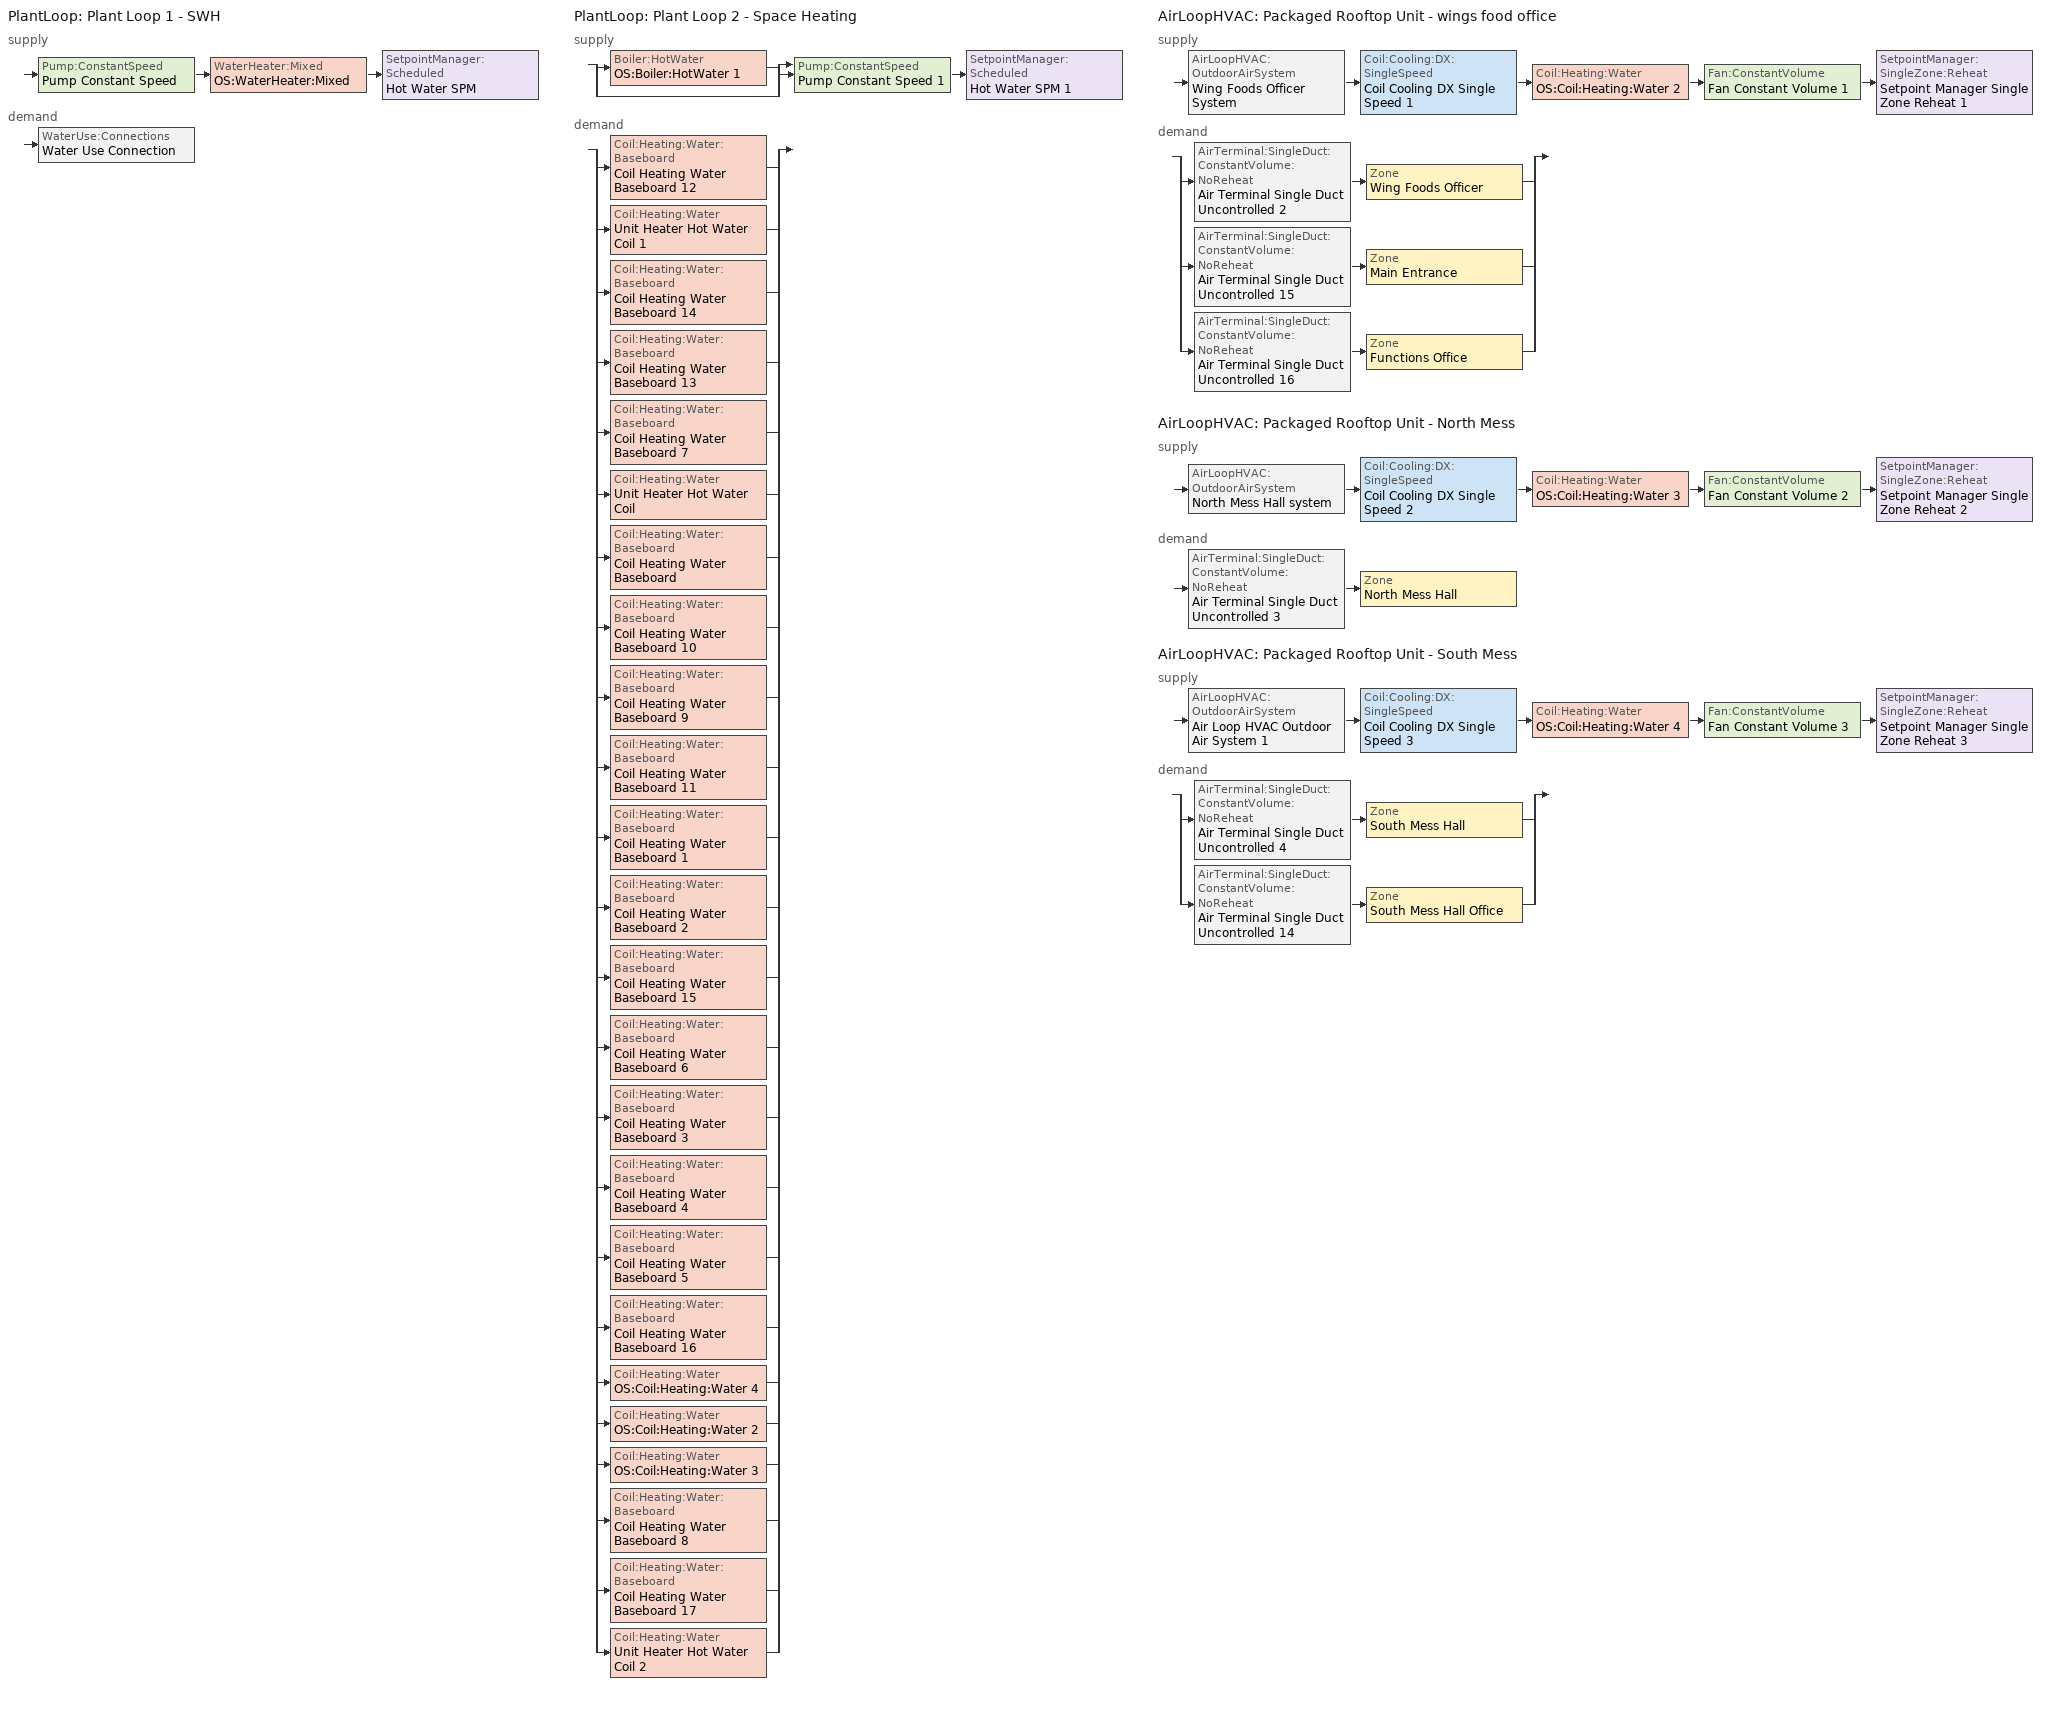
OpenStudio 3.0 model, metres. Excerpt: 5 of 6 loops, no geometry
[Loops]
PlantLoop 'Plant Loop 1 - SWH'
 supply: Pump:ConstantSpeed 'Pump Constant Speed' > WaterHeater:Mixed 'OS:WaterHeater:Mixed' > SetpointManager:Scheduled 'Hot Water SPM'
 demand: WaterUse:Connections 'Water Use Connection'
PlantLoop 'Plant Loop 2 - Space Heating'
 supply: split
  | Boiler:HotWater 'OS:Boiler:HotWater 1'
  | bypass
  join > Pump:ConstantSpeed 'Pump Constant Speed 1' > SetpointManager:Scheduled 'Hot Water SPM 1'
 demand: split
  | Coil:Heating:Water:Baseboard 'Coil Heating Water Baseboard 12'
  | Coil:Heating:Water 'Unit Heater Hot Water Coil 1'
  | Coil:Heating:Water:Baseboard 'Coil Heating Water Baseboard 14'
  | Coil:Heating:Water:Baseboard 'Coil Heating Water Baseboard 13'
  | Coil:Heating:Water:Baseboard 'Coil Heating Water Baseboard 7'
  | Coil:Heating:Water 'Unit Heater Hot Water Coil'
  | Coil:Heating:Water:Baseboard 'Coil Heating Water Baseboard'
  | Coil:Heating:Water:Baseboard 'Coil Heating Water Baseboard 10'
  | Coil:Heating:Water:Baseboard 'Coil Heating Water Baseboard 9'
  | Coil:Heating:Water:Baseboard 'Coil Heating Water Baseboard 11'
  | Coil:Heating:Water:Baseboard 'Coil Heating Water Baseboard 1'
  | Coil:Heating:Water:Baseboard 'Coil Heating Water Baseboard 2'
  | Coil:Heating:Water:Baseboard 'Coil Heating Water Baseboard 15'
  | Coil:Heating:Water:Baseboard 'Coil Heating Water Baseboard 6'
  | Coil:Heating:Water:Baseboard 'Coil Heating Water Baseboard 3'
  | Coil:Heating:Water:Baseboard 'Coil Heating Water Baseboard 4'
  | Coil:Heating:Water:Baseboard 'Coil Heating Water Baseboard 5'
  | Coil:Heating:Water:Baseboard 'Coil Heating Water Baseboard 16'
  | Coil:Heating:Water 'OS:Coil:Heating:Water 4'
  | Coil:Heating:Water 'OS:Coil:Heating:Water 2'
  | Coil:Heating:Water 'OS:Coil:Heating:Water 3'
  | Coil:Heating:Water:Baseboard 'Coil Heating Water Baseboard 8'
  | Coil:Heating:Water:Baseboard 'Coil Heating Water Baseboard 17'
  | Coil:Heating:Water 'Unit Heater Hot Water Coil 2'
AirLoopHVAC 'Packaged Rooftop Unit - wings food office'
 supply: AirLoopHVAC:OutdoorAirSystem 'Wing Foods Officer System' > Coil:Cooling:DX:SingleSpeed 'Coil Cooling DX Single Speed 1' > Coil:Heating:Water 'OS:Coil:Heating:Water 2' > Fan:ConstantVolume 'Fan Constant Volume 1' > SetpointManager:SingleZone:Reheat 'Setpoint Manager Single Zone Reheat 1'
 demand: split
  | AirTerminal:SingleDuct:ConstantVolume:NoReheat 'Air Terminal Single Duct Uncontrolled 2' > Zone 'Wing Foods Officer'
  | AirTerminal:SingleDuct:ConstantVolume:NoReheat 'Air Terminal Single Duct Uncontrolled 15' > Zone 'Main Entrance'
  | AirTerminal:SingleDuct:ConstantVolume:NoReheat 'Air Terminal Single Duct Uncontrolled 16' > Zone 'Functions Office'
AirLoopHVAC 'Packaged Rooftop Unit - North Mess'
 supply: AirLoopHVAC:OutdoorAirSystem 'North Mess Hall system' > Coil:Cooling:DX:SingleSpeed 'Coil Cooling DX Single Speed 2' > Coil:Heating:Water 'OS:Coil:Heating:Water 3' > Fan:ConstantVolume 'Fan Constant Volume 2' > SetpointManager:SingleZone:Reheat 'Setpoint Manager Single Zone Reheat 2'
 demand: AirTerminal:SingleDuct:ConstantVolume:NoReheat 'Air Terminal Single Duct Uncontrolled 3' > Zone 'North Mess Hall'
AirLoopHVAC 'Packaged Rooftop Unit - South Mess'
 supply: AirLoopHVAC:OutdoorAirSystem 'Air Loop HVAC Outdoor Air System 1' > Coil:Cooling:DX:SingleSpeed 'Coil Cooling DX Single Speed 3' > Coil:Heating:Water 'OS:Coil:Heating:Water 4' > Fan:ConstantVolume 'Fan Constant Volume 3' > SetpointManager:SingleZone:Reheat 'Setpoint Manager Single Zone Reheat 3'
 demand: split
  | AirTerminal:SingleDuct:ConstantVolume:NoReheat 'Air Terminal Single Duct Uncontrolled 4' > Zone 'South Mess Hall'
  | AirTerminal:SingleDuct:ConstantVolume:NoReheat 'Air Terminal Single Duct Uncontrolled 14' > Zone 'South Mess Hall Office'
[SizingPeriod:DesignDay] Barometric Pressure {Pa}=92936; Wind Direction {deg}=180; Sky Clearness=0; Rain Indicator=0; Snow Indicator=0; Day of Month=21; Daylight Saving Time Indicator=0; Dry-Bulb Temperature Range Modifier Type=DefaultMultipliers
Name | Maximum Dry-Bulb Temperature {C} | Daily Dry-Bulb Temperature Range {deltaC} | Humidity Indicating Conditions at Maximum Dry-Bulb | Wind Speed {m/s} | Month | Day Type | Humidity Indicating Type | Solar Model Indicator | ASHRAE Taub | ASHRAE Taud
Edmonton Stony Plain Ann Clg .4% Condns DP=>MDB | 22.6 | 12 | 16.5 | 3.8 | 7 | SummerDesignDay | Dewpoint | ASHRAETau | 0.353 | 2.369
Edmonton Stony Plain Ann Htg Wind 99.6% Condns WS=>MCDB | -5.8 | 0 | -5.8 | 11.6 | 1 | WinterDesignDay | Wetbulb | ASHRAEClearSky
Edmonton Stony Plain Ann Htg 99.6% Condns DB | -32.5 | 0 | -32.5 | 1.9 | 1 | WinterDesignDay | Wetbulb | ASHRAEClearSky
[Sizing:Zone] Zone Cooling Design Supply Air Temperature Input Method=SupplyAirTemperature; Zone Cooling Design Supply Air Temperature {C}=14; Zone Cooling Design Supply Air Temperature Difference {deltaC}=11.11; Zone Heating Design Supply Air Temperature Input Method=SupplyAirTemperature; Zone Heating Design Supply Air Temperature {C}=40; Zone Heating Design Supply Air Temperature Difference {deltaC}=11.11; Zone Cooling Design Supply Air Humidity Ratio {kg-H2O/kg-air}=0.0085; Zone Heating Design Supply Air Humidity Ratio {kg-H2O/kg-air}=0.008; Zone Heating Sizing Factor=1; Zone Cooling Sizing Factor=1; Heating Design Air Flow Method=DesignDay; Account for Dedicated Outdoor Air System=No; Dedicated Outdoor Air System Control Strategy=NeutralSupplyAir; Dedicated Outdoor Air Low Setpoint Temperature for Design {C}=Autosize; Dedicated Outdoor Air High Setpoint Temperature for Design {C}=Autosize
Main Entrance; Main Corridor; Wing Foods Officer; Functions Office; Women's Washroom; Men's Washroom; North Mess Hall; South Mess Hall; South Mess Hall Office; South Mess Hall Storage; Salad Fridge; Cook's Fridge and Freezer; Loading Bay; Veg. Fridge; Kitchen Locker Rooms; Dairy Fridge; Kitchen Storage; Maintenance Storage; BSMT - Storage; BSMT - Mech room; BSMT - Corridor; BSMT - Washroom; BSMT - Compressor Room; BSMT - Food Storage
[Zone equipment]
Main Entrance: Convective Baseboard Water 1, Air Terminal Single Duct Uncontrolled 15
Wing Foods Officer: Convective Baseboard Water 16, Air Terminal Single Duct Uncontrolled 2
Functions Office: Convective Baseboard Water, Air Terminal Single Duct Uncontrolled 16
Women's Washroom: Convective Baseboard Water 17, Fan Zone Exhaust
Men's Washroom: Convective Baseboard Water 2, Fan Zone Exhaust 6
North Mess Hall: Convective Baseboard Water 15, Air Terminal Single Duct Uncontrolled 3
South Mess Hall: Convective Baseboard Water 3, Air Terminal Single Duct Uncontrolled 4
South Mess Hall Office: Convective Baseboard Water 4, Air Terminal Single Duct Uncontrolled 14
South Mess Hall Storage: Convective Baseboard Water 5
Loading Bay: Unit Heater CV - Hot Water 2
Kitchen Locker Rooms: Convective Baseboard Water 9
Kitchen Storage: Convective Baseboard Water 11
BSMT - Washroom: Convective Baseboard Water 13, Fan Zone Exhaust 10
BSMT - Compressor Room: Fan Zone Exhaust 9
BSMT - Food Storage: Convective Baseboard Water 14
[WaterUse:Connections]
Water Use Connection: Water Use Equipment Name 1=Bathroom Sink
[WaterUse:Equipment]
Bathroom Sink: Water Use Equipment Definition=Bathroom Sink Definition; Flow Rate Fraction Schedule=MNECB-B-HW
[WaterUse:Equipment:Definition]
Bathroom Sink Definition: Peak Flow Rate {m3/s}=0.000123
[PlantLoop] Glycol Concentration=0; Plant Loop Volume {m3}=Autocalculate; Load Distribution Scheme=Optimal
Name | Fluid Type
Plant Loop 1 - SWH
Plant Loop 2 - Space Heating | Water
[Sizing:Plant] Loop Type=Heating; Design Loop Exit Temperature {C}=82; Loop Design Temperature Difference {deltaC}=11; Sizing Option=NonCoincident; Zone Timesteps in Averaging Window=1; Coincident Sizing Factor Mode=None
Plant Loop 1 - SWH; Plant Loop 2 - Space Heating
[WaterHeater:Mixed]
OS:WaterHeater:Mixed: Tank Volume {m3}=0.3785; Setpoint Temperature Schedule=shw_60C; Deadband Temperature Difference {deltaC}=2; Maximum Temperature Limit {C}=82.22; Heater Control Type=Cycle; Heater Maximum Capacity {W}=845000; Heater Fuel Type=Electricity; Heater Thermal Efficiency=1; Off Cycle Parasitic Fuel Consumption Rate {W}=20; Off Cycle Parasitic Fuel Type=Electricity; Off Cycle Parasitic Heat Fraction to Tank=0.8; On Cycle Parasitic Fuel Type=Electricity; Ambient Temperature Indicator=Schedule; Ambient Temperature Schedule=Water Heater Ambient Temperature; Off Cycle Loss Coefficient to Ambient Temperature {W/K}=6; On Cycle Loss Coefficient to Ambient Temperature {W/K}=6; Use Side Effectiveness=1; Source Side Effectiveness=1; Use Side Design Flow Rate {m3/s}=autosize; Source Side Design Flow Rate {m3/s}=autosize; Indirect Water Heating Recovery Time {hr}=1.5; Source Side Flow Control Mode=IndirectHeatPrimarySetpoint
[SetpointManager:Scheduled] Control Variable=Temperature; Schedule=Hot Water Temperature
Hot Water SPM; Hot Water SPM 1
[Pump:ConstantSpeed] Rated Flow Rate {m3/s}=autosize; Rated Pump Head {Pa}=179352; Rated Power Consumption {W}=autosize; Motor Efficiency=0.9; Fraction of Motor Inefficiencies to Fluid Stream=0; Pump Control Type=Intermittent; Design Power Sizing Method=PowerPerFlowPerPressure; Design Electric Power per Unit Flow Rate {W/(m3/s)}=348701.1; Design Shaft Power per Unit Flow Rate per Unit Head {W-s/m3-Pa}=1.28205
Pump Constant Speed; Pump Constant Speed 1
[Boiler:HotWater]
OS:Boiler:HotWater 1: Efficiency Curve Temperature Evaluation Variable=LeavingBoiler; Normalized Boiler Efficiency Curve=Boiler Efficiency; Water Outlet Upper Temperature Limit {C}=99; Boiler Flow Mode=LeavingSetpointModulated; Parasitic Electric Load {W}=0; Sizing Factor=1
[ZoneHVAC:Baseboard:Convective:Water] Availability Schedule=Always On Discrete 1
Name | Heating Coil
Convective Baseboard Water | Coil Heating Water Baseboard
Convective Baseboard Water 1 | Coil Heating Water Baseboard 1
Convective Baseboard Water 2 | Coil Heating Water Baseboard 2
Convective Baseboard Water 3 | Coil Heating Water Baseboard 3
Convective Baseboard Water 4 | Coil Heating Water Baseboard 4
Convective Baseboard Water 5 | Coil Heating Water Baseboard 5
Convective Baseboard Water 6 | Coil Heating Water Baseboard 6
Convective Baseboard Water 7 | Coil Heating Water Baseboard 7
Convective Baseboard Water 8 | Coil Heating Water Baseboard 8
Convective Baseboard Water 9 | Coil Heating Water Baseboard 9
Convective Baseboard Water 10 | Coil Heating Water Baseboard 10
Convective Baseboard Water 11 | Coil Heating Water Baseboard 11
Convective Baseboard Water 12 | Coil Heating Water Baseboard 12
Convective Baseboard Water 13 | Coil Heating Water Baseboard 13
Convective Baseboard Water 14 | Coil Heating Water Baseboard 14
Convective Baseboard Water 15 | Coil Heating Water Baseboard 15
Convective Baseboard Water 16 | Coil Heating Water Baseboard 16
Convective Baseboard Water 17 | Coil Heating Water Baseboard 17
[Coil:Heating:Water:Baseboard] Heating Design Capacity Method=HeatingDesignCapacity; Heating Design Capacity {W}=Autosize; Heating Design Capacity Per Floor Area {W/m2}=0; Fraction of Autosized Heating Design Capacity=0.8; U-Factor Times Area Value {W/K}=autosize; Maximum Water Flow Rate {m3/s}=autosize; Convergence Tolerance=0.001
Coil Heating Water Baseboard; Coil Heating Water Baseboard 1; Coil Heating Water Baseboard 2; Coil Heating Water Baseboard 3; Coil Heating Water Baseboard 4; Coil Heating Water Baseboard 5; Coil Heating Water Baseboard 6; Coil Heating Water Baseboard 7; Coil Heating Water Baseboard 8; Coil Heating Water Baseboard 9; Coil Heating Water Baseboard 10; Coil Heating Water Baseboard 11; Coil Heating Water Baseboard 12; Coil Heating Water Baseboard 13; Coil Heating Water Baseboard 14; Coil Heating Water Baseboard 15; Coil Heating Water Baseboard 16; Coil Heating Water Baseboard 17
[ZoneHVAC:UnitHeater] Availability Schedule=Always On Discrete 1; Maximum Supply Air Flow Rate {m3/s}=AutoSize; Fan Control Type=OnOff; Maximum Hot Water Flow Rate {m3/s}=autosize; Minimum Hot Water Flow Rate {m3/s}=0; Heating Convergence Tolerance=0.001
Name | Supply Air Fan | Heating Coil
Unit Heater CV - Hot Water | Unit Heater CV Fan | Unit Heater Hot Water Coil
Unit Heater CV - Hot Water 1 | Unit Heater CV Fan 1 | Unit Heater Hot Water Coil 1
Unit Heater CV - Hot Water 2 | Unit Heater CV Fan 2 | Unit Heater Hot Water Coil 2
[Fan:ConstantVolume] Fan Total Efficiency=0.75; Maximum Flow Rate {m3/s}=AutoSize; Motor Efficiency=0.75
Name | Availability Schedule | Pressure Rise {Pa}
Unit Heater CV Fan; Unit Heater CV Fan 1; Unit Heater CV Fan 2 | Always On Discrete 1
Fan Constant Volume 1; Fan Constant Volume 2; Fan Constant Volume 3 | Always On Discrete | 500
[Coil:Heating:Water]
Name | Availability Schedule
Unit Heater Hot Water Coil; Unit Heater Hot Water Coil 1; Unit Heater Hot Water Coil 2 | Always On Discrete 1
OS:Coil:Heating:Water 2 | Always On Discrete 2
OS:Coil:Heating:Water 3 | Always On Discrete 3
OS:Coil:Heating:Water 4 | Always On Discrete 4
[AirLoopHVAC] Availability Schedule=Always On Discrete; Design Supply Air Flow Rate {m3/s}=AutoSize
Packaged Rooftop Unit - wings food office; Packaged Rooftop Unit - North Mess; Packaged Rooftop Unit - South Mess
[AvailabilityManager:NightCycle] Applicability Schedule=Always On Discrete; Control Type=CycleOnAnyZoneFansOnly
Availability Manager Night Cycle 1; Availability Manager Night Cycle 2; Availability Manager Night Cycle 3; Availability Manager Night Cycle 4
[Sizing:System] Type of Load to Size On=Sensible; Design Outdoor Air Flow Rate {m3/s}=Autosize; Central Heating Maximum System Air Flow Ratio=1; Preheat Design Temperature {C}=7; Preheat Design Humidity Ratio {kg-H2O/kg-Air}=0.008; Precool Design Temperature {C}=12.8; Precool Design Humidity Ratio {kg-H2O/kg-Air}=0.008; Central Cooling Design Supply Air Temperature {C}=12.8; Central Heating Design Supply Air Temperature {C}=40; Sizing Option=NonCoincident; 100% Outdoor Air in Cooling=Yes; 100% Outdoor Air in Heating=Yes; Central Cooling Design Supply Air Humidity Ratio {kg-H2O/kg-Air}=0.0085; Central Heating Design Supply Air Humidity Ratio {kg-H2O/kg-Air}=0.008; Cooling Design Air Flow Method=DesignDay; Cooling Design Air Flow Rate {m3/s}=0; Heating Design Air Flow Method=DesignDay; Heating Design Air Flow Rate {m3/s}=0; System Outdoor Air Method=ZoneSum; Zone Maximum Outdoor Air Fraction=1; Cooling Supply Air Flow Rate Per Floor Area {m3/s-m2}=0.00996765; Cooling Fraction of Autosized Cooling Supply Air Flow Rate=1; Cooling Supply Air Flow Rate Per Unit Cooling Capacity {m3/s-W}=3.94755e-05; Heating Supply Air Flow Rate Per Floor Area {m3/s-m2}=0.00996765; Heating Fraction of Autosized Heating Supply Air Flow Rate=1; Heating Fraction of Autosized Cooling Supply Air Flow Rate=1; Heating Supply Air Flow Rate Per Unit Heating Capacity {m3/s-W}=3.15882e-05; Cooling Design Capacity Method=CoolingDesignCapacity; Cooling Design Capacity {W}=Autosize; Cooling Design Capacity Per Floor Area {W/m2}=234.7; Fraction of Autosized Cooling Design Capacity=1; Heating Design Capacity Method=HeatingDesignCapacity; Heating Design Capacity {W}=Autosize; Heating Design Capacity Per Floor Area {W/m2}=157; Fraction of Autosized Heating Design Capacity=1; Central Cooling Capacity Control Method=OnOff
Packaged Rooftop Unit - wings food office; Packaged Rooftop Unit - North Mess; Packaged Rooftop Unit - South Mess
[Coil:Cooling:DX:SingleSpeed] Availability Schedule=Always On Discrete; Rated Total Cooling Capacity {W}=autosize; Rated Sensible Heat Ratio=autosize; Rated COP {W/W}=2.5; Rated Air Flow Rate {m3/s}=autosize; Rated Evaporator Fan Power Per Volume Flow Rate {W/(m3/s)}=773.3; Minimum Outdoor Dry-Bulb Temperature for Compressor Operation {C}=-25; Condenser Type=AirCooled; Evaporative Condenser Effectiveness=0; Evaporative Condenser Air Flow Rate {m3/s}=Autosize; Evaporative Condenser Pump Rated Power Consumption {W}=Autosize; Crankcase Heater Capacity {W}=0; Maximum Outdoor Dry-Bulb Temperature for Crankcase Heater Operation {C}=0; Basin Heater Capacity {W/K}=0; Basin Heater Setpoint Temperature {C}=10
Name | Total Cooling Capacity Function of Temperature Curve | Total Cooling Capacity Function of Flow Fraction Curve | Energy Input Ratio Function of Temperature Curve | Energy Input Ratio Function of Flow Fraction Curve | Part Load Fraction Correlation Curve
Coil Cooling DX Single Speed 1 | Curve Biquadratic 1 | Curve Quadratic 1 | Curve Biquadratic 2 | Curve Quadratic 2 | Curve Quadratic 3
Coil Cooling DX Single Speed 2 | Curve Biquadratic 3 | Curve Quadratic 4 | Curve Biquadratic 4 | Curve Quadratic 5 | Curve Quadratic 6
Coil Cooling DX Single Speed 3 | Curve Biquadratic 5 | Curve Quadratic 7 | Curve Biquadratic 6 | Curve Quadratic 8 | Curve Quadratic 9
[SetpointManager:SingleZone:Reheat] Minimum Supply Air Temperature {C}=14; Maximum Supply Air Temperature {C}=44
Name | Control Zone
Setpoint Manager Single Zone Reheat 1 | Wing Foods Officer
Setpoint Manager Single Zone Reheat 2 | North Mess Hall
Setpoint Manager Single Zone Reheat 3 | South Mess Hall
[Controller:OutdoorAir] Minimum Outdoor Air Flow Rate {m3/s}=Autosize; Maximum Outdoor Air Flow Rate {m3/s}=Autosize; Economizer Control Type=FixedDryBulb; Economizer Control Action Type=ModulateFlow; Economizer Maximum Limit Dry-Bulb Temperature {C}=19; Economizer Maximum Limit Enthalpy {J/kg}=64000; Economizer Maximum Limit Dewpoint Temperature {C}=0; Economizer Minimum Limit Dry-Bulb Temperature {C}=-100; Lockout Type=NoLockout; Minimum Limit Type=FixedMinimum; High Humidity Control=No; Heat Recovery Bypass Control Type=BypassWhenOAFlowGreaterThanMinimum
Name | Controller Mechanical Ventilation
Controller Outdoor Air 1 | Controller Mechanical Ventilation 1
Controller Outdoor Air 2 | Controller Mechanical Ventilation 2
Controller Outdoor Air 3 | Controller Mechanical Ventilation 3
[Controller:MechanicalVentilation] Availability Schedule=Always On Discrete; Demand Controlled Ventilation=No; System Outdoor Air Method=ZoneSum
Controller Mechanical Ventilation 1; Controller Mechanical Ventilation 2; Controller Mechanical Ventilation 3
[AirLoopHVAC:OutdoorAirSystem]
Name | Controller
Wing Foods Officer System | Controller Outdoor Air 1
North Mess Hall system | Controller Outdoor Air 2
Air Loop HVAC Outdoor Air System 1 | Controller Outdoor Air 3
[AirTerminal:SingleDuct:ConstantVolume:NoReheat] Availability Schedule=Always On Discrete; Maximum Air Flow Rate {m3/s}=AutoSize
Air Terminal Single Duct Uncontrolled 2; Air Terminal Single Duct Uncontrolled 3; Air Terminal Single Duct Uncontrolled 4; Air Terminal Single Duct Uncontrolled 14; Air Terminal Single Duct Uncontrolled 15; Air Terminal Single Duct Uncontrolled 16
[Controller:WaterCoil] Action=Normal
Name | Water Coil
Controller Water Coil 1 | Unit Heater Hot Water Coil 1
Controller Water Coil 2 | Unit Heater Hot Water Coil
Controller Water Coil 3 | OS:Coil:Heating:Water 4
Controller Water Coil 4 | OS:Coil:Heating:Water 2
Controller Water Coil 6 | OS:Coil:Heating:Water 3
[Fan:ZoneExhaust] Availability Schedule=Always On; Fan Total Efficiency=0.6; Pressure Rise {Pa}=1973; Maximum Flow Rate {m3/s}=0.0472; System Availability Manager Coupling Mode=Decoupled
Fan Zone Exhaust; Fan Zone Exhaust 6; Fan Zone Exhaust 9; Fan Zone Exhaust 10
[Schedule:Constant] Value=1
Always On Discrete; Always On Discrete 1; Always On Discrete 2; Always On Discrete 3; Always On Discrete 4
[Schedule:Ruleset]
Name | Default Day Schedule | Summer Design Day Schedule | Winter Design Day Schedule
Always On | Always On Default Schedule | Always On Summer Design Day | Always On Winter Design Day
MNECB-B-HW | Schedule Day 16
Water Heater Ambient Temperature | Water Heater Ambient Temperature Default
Hot Water Temperature | Hot Water Temperature Default | Hot Water Temperature Summer Design Day | Hot Water Temperature Winter Design Day
shw_60C | Schedule Day 14
[Schedule:Day]
Always On Default Schedule; Always On Winter Design Day; Always On Summer Design Day: 24, 0, 1
Schedule Day 16: 24, 0, 0
sunMNECB-B-HW 1: 1, 0, 0.5, 2, 0, 0.6, 3, 0, 0.05, 4, 0, 0.05, 5, 0, 0.05, 6, 0, 0.05, 7, 0, 0.05, 8, 0, 0.05, 9, 0, 0.05, 10, 0, 0.7, 11, 0, 0.7, 12, 0, 0.4, 13, 0, 0.5, 14, 0, 0.6, 15, 0, 0.6, 16, 0, 0.4, 17, 0, 0.3, 18, 0, 0.3, 19, 0, 0.4, 20, 0, 0.5, 21, 0, 0.8, 22, 0, 0.8, 23, 0, 0.5, 24, 0, 0.5
satMNECB-B-HW 1: 1, 0, 0.7, 2, 0, 0.6, 3, 0, 0.05, 4, 0, 0.05, 5, 0, 0.05, 6, 0, 0.05, 7, 0, 0.05, 8, 0, 0.05, 9, 0, 0.05, 10, 0, 0.7, 11, 0, 0.7, 12, 0, 0.4, 13, 0, 0.5, 14, 0, 0.6, 15, 0, 0.6, 16, 0, 0.4, 17, 0, 0.3, 18, 0, 0.3, 19, 0, 0.4, 20, 0, 0.5, 21, 0, 0.8, 22, 0, 0.8, 23, 0, 0.9, 24, 0, 0.9
wkdMNECB-B-HW 1: 1, 0, 0.6, 2, 0, 0.5, 3, 0, 0.05, 4, 0, 0.05, 5, 0, 0.05, 6, 0, 0.05, 7, 0, 0.05, 8, 0, 0.05, 9, 0, 0.05, 10, 0, 0.7, 11, 0, 0.7, 12, 0, 0.4, 13, 0, 0.5, 14, 0, 0.6, 15, 0, 0.6, 16, 0, 0.4, 17, 0, 0.3, 18, 0, 0.3, 19, 0, 0.4, 20, 0, 0.5, 21, 0, 0.8, 22, 0, 0.8, 23, 0, 0.9, 24, 0, 0.9
Water Heater Ambient Temperature Default: 24, 0, 22
Hot Water Temperature Default: 24, 0, 82
Hot Water Temperature Summer Design Day; Hot Water Temperature Winter Design Day: 24, 0, 67
Schedule Day 14: 24, 0, 23.5
Schedule Day 55: 24, 0, 60
[Schedule:Rule] Date Specification Type=DateRange; Start Month=1; End Month=12; End Day=31
Name | Schedule Ruleset | Rule Order | Day Schedule | Apply Sunday | Apply Monday | Apply Tuesday | Apply Wednesday | Apply Thursday | Apply Friday | Apply Saturday | Start Day
sunMNECB-B-HWrule | MNECB-B-HW | 0 | sunMNECB-B-HW 1 | Yes | No | No | No | No | No | No | 1
satMNECB-B-HWrule | MNECB-B-HW | 1 | satMNECB-B-HW 1 | No | No | No | No | No | No | Yes | 1
wkdMNECB-B-HW rule | MNECB-B-HW | 2 | wkdMNECB-B-HW 1 | No | Yes | Yes | Yes | Yes | Yes | No | 1
Schedule Rule 7 | shw_60C | 0 | Schedule Day 55 | No | Yes | Yes | Yes | No | Yes | Yes | 31
[Curve:Biquadratic]
Name | Coefficient1 Constant | Coefficient2 x | Coefficient3 x**2 | Coefficient4 y | Coefficient5 y**2 | Coefficient6 x*y | Minimum Value of x | Maximum Value of x | Minimum Value of y | Maximum Value of y
Boiler Efficiency | 1 | 0 | 0 | 0 | 0 | 0 | 0 | 1 | 0 | 1
Curve Biquadratic 1; Curve Biquadratic 3; Curve Biquadratic 5 | 0.42415 | 0.04426 | -0.00042 | 0.00333 | -8e-005 | -0.00021 | 17 | 22 | 13 | 46
Curve Biquadratic 2; Curve Biquadratic 4; Curve Biquadratic 6 | 1.23649 | -0.02431 | 0.00057 | -0.01434 | 0.00063 | -0.00038 | 17 | 22 | 13 | 46
[Curve:Quadratic]
Name | Coefficient1 Constant | Coefficient2 x | Coefficient3 x**2 | Minimum Value of x | Maximum Value of x
Curve Quadratic 1; Curve Quadratic 4; Curve Quadratic 7 | 0.77136 | 0.34053 | -0.11088 | 0.75918 | 1.13877
Curve Quadratic 2; Curve Quadratic 5; Curve Quadratic 8 | 1.2055 | -0.32953 | 0.12308 | 0.75918 | 1.13877
Curve Quadratic 3; Curve Quadratic 6; Curve Quadratic 9 | 0.771 | 0.229 | 0 | 0 | 1
